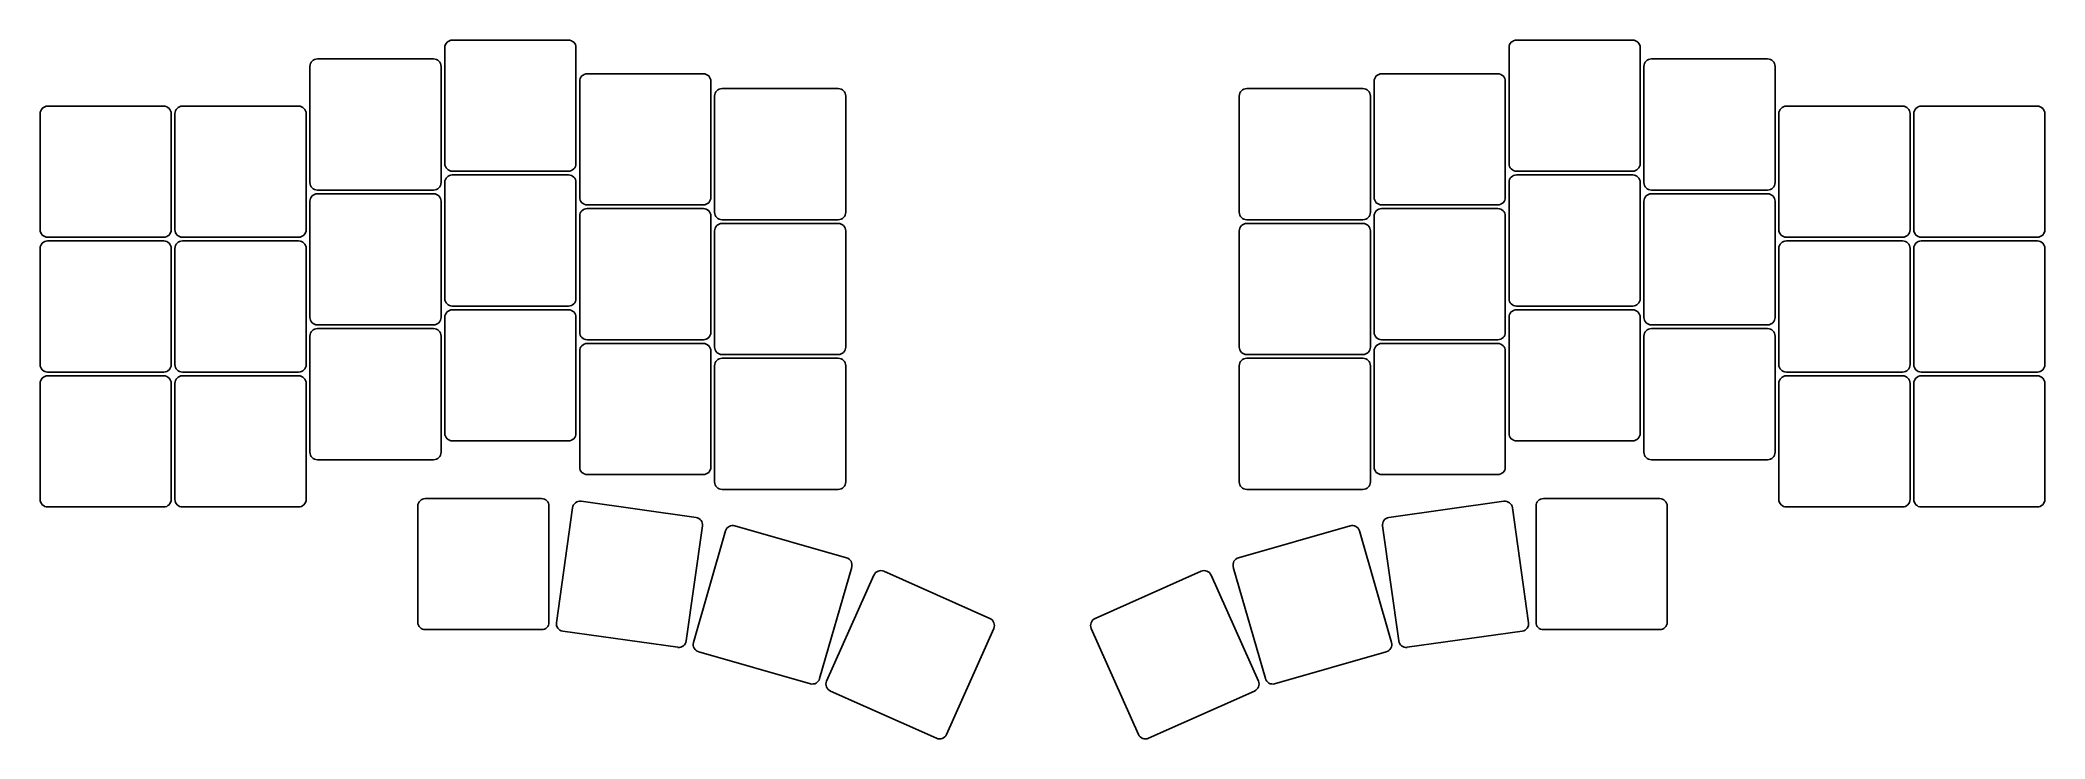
# Model space of a CAD drawing. Header units: millimetres. Extents: x 91 to 359, y -140 to -46.
import ezdxf

# ---------------------------------------------------------------- set-up
doc = ezdxf.new("R2010")
doc.units = ezdxf.units.MM

msp = doc.modelspace()

# ---------------------------------------------------------------- linework, layer by layer
at = {"linetype": 'CONTINUOUS'}
for p, q in [((145.25, -47.43), (145.25, -62.93)), ((161.75, -46.43), (146.25, -46.43)), ((162.75, -62.93), (162.75, -47.43)), ((287.25, -47.43), (287.25, -62.93)), ((303.75, -46.43), (288.25, -46.43)), ((304.75, -62.93), (304.75, -47.43)), ((127.25, -49.95), (127.25, -65.45)), ((143.75, -48.95), (128.25, -48.95)), ((144.75, -65.45), (144.75, -49.95)), ((305.25, -49.95), (305.25, -65.45)), ((321.75, -48.95), (306.25, -48.95)), ((322.75, -65.45), (322.75, -49.95)), ((163.25, -51.93), (163.25, -67.43)), ((179.75, -50.93), (164.25, -50.93)), ((180.75, -67.43), (180.75, -51.93)), ((197.75, -52.91), (182.25, -52.91)), ((267.75, -52.91), (252.25, -52.91)), ((269.25, -51.93), (269.25, -67.43)), ((285.75, -50.93), (270.25, -50.93)), ((286.75, -67.43), (286.75, -51.93)), ((107.75, -55.25), (92.25, -55.25)), ((125.75, -55.25), (110.25, -55.25)), ((181.25, -53.91), (181.25, -69.41)), ((198.75, -69.41), (198.75, -53.91)), ((251.25, -53.91), (251.25, -69.41)), ((268.75, -69.41), (268.75, -53.91)), ((339.75, -55.25), (324.25, -55.25)), ((357.75, -55.25), (342.25, -55.25)), ((91.25, -56.25), (91.25, -71.75)), ((108.75, -71.75), (108.75, -56.25)), ((109.25, -56.25), (109.25, -71.75)), ((126.75, -71.75), (126.75, -56.25)), ((323.25, -56.25), (323.25, -71.75)), ((340.75, -71.75), (340.75, -56.25)), ((341.25, -56.25), (341.25, -71.75)), ((358.75, -71.75), (358.75, -56.25)), ((146.25, -63.93), (161.75, -63.93)), ((288.25, -63.93), (303.75, -63.93)), ((128.25, -66.45), (143.75, -66.45)), ((145.25, -65.43), (145.25, -80.93)), ((161.75, -64.43), (146.25, -64.43)), ((162.75, -80.93), (162.75, -65.43)), ((287.25, -65.43), (287.25, -80.93)), ((303.75, -64.43), (288.25, -64.43)), ((304.75, -80.93), (304.75, -65.43)), ((306.25, -66.45), (321.75, -66.45)), ((127.25, -67.95), (127.25, -83.45)), ((143.75, -66.95), (128.25, -66.95)), ((144.75, -83.45), (144.75, -67.95)), ((164.25, -68.43), (179.75, -68.43)), ((179.75, -68.93), (164.25, -68.93)), ((270.25, -68.43), (285.75, -68.43)), ((285.75, -68.93), (270.25, -68.93)), ((305.25, -67.95), (305.25, -83.45)), ((321.75, -66.95), (306.25, -66.95)), ((322.75, -83.45), (322.75, -67.95)), ((163.25, -69.93), (163.25, -85.43)), ((180.75, -85.43), (180.75, -69.93)), ((181.25, -71.91), (181.25, -87.41)), ((182.25, -70.41), (197.75, -70.41)), ((197.75, -70.91), (182.25, -70.91)), ((198.75, -87.41), (198.75, -71.91)), ((251.25, -71.91), (251.25, -87.41)), ((252.25, -70.41), (267.75, -70.41)), ((267.75, -70.91), (252.25, -70.91)), ((268.75, -87.41), (268.75, -71.91)), ((269.25, -69.93), (269.25, -85.43)), ((286.75, -85.43), (286.75, -69.93)), ((91.25, -74.25), (91.25, -89.75)), ((92.25, -72.75), (107.75, -72.75)), ((107.75, -73.25), (92.25, -73.25)), ((108.75, -89.75), (108.75, -74.25)), ((109.25, -74.25), (109.25, -89.75)), ((110.25, -72.75), (125.75, -72.75)), ((125.75, -73.25), (110.25, -73.25)), ((126.75, -89.75), (126.75, -74.25)), ((323.25, -74.25), (323.25, -89.75)), ((324.25, -72.75), (339.75, -72.75)), ((339.75, -73.25), (324.25, -73.25)), ((340.75, -89.75), (340.75, -74.25)), ((341.25, -74.25), (341.25, -89.75)), ((342.25, -72.75), (357.75, -72.75)), ((357.75, -73.25), (342.25, -73.25)), ((358.75, -89.75), (358.75, -74.25)), ((146.25, -81.93), (161.75, -81.93)), ((161.75, -82.43), (146.25, -82.43)), ((288.25, -81.93), (303.75, -81.93)), ((303.75, -82.43), (288.25, -82.43)), ((128.25, -84.45), (143.75, -84.45)), ((143.75, -84.95), (128.25, -84.95)), ((145.25, -83.43), (145.25, -98.93)), ((162.75, -98.93), (162.75, -83.43)), ((287.25, -83.43), (287.25, -98.93)), ((304.75, -98.93), (304.75, -83.43)), ((306.25, -84.45), (321.75, -84.45)), ((321.75, -84.95), (306.25, -84.95)), ((127.25, -85.95), (127.25, -101.45)), ((144.75, -101.45), (144.75, -85.95)), ((163.25, -87.93), (163.25, -103.43)), ((164.25, -86.43), (179.75, -86.43)), ((179.75, -86.93), (164.25, -86.93)), ((180.75, -103.43), (180.75, -87.93)), ((269.25, -87.93), (269.25, -103.43)), ((270.25, -86.43), (285.75, -86.43)), ((285.75, -86.93), (270.25, -86.93)), ((286.75, -103.43), (286.75, -87.93)), ((305.25, -85.95), (305.25, -101.45)), ((322.75, -101.45), (322.75, -85.95)), ((92.25, -90.75), (107.75, -90.75)), ((110.25, -90.75), (125.75, -90.75)), ((181.25, -89.91), (181.25, -105.41)), ((182.25, -88.41), (197.75, -88.41)), ((197.75, -88.91), (182.25, -88.91)), ((198.75, -105.41), (198.75, -89.91)), ((251.25, -89.91), (251.25, -105.41)), ((252.25, -88.41), (267.75, -88.41)), ((267.75, -88.91), (252.25, -88.91)), ((268.75, -105.41), (268.75, -89.91)), ((324.25, -90.75), (339.75, -90.75)), ((342.25, -90.75), (357.75, -90.75)), ((91.25, -92.25), (91.25, -107.75)), ((107.75, -91.25), (92.25, -91.25)), ((108.75, -107.75), (108.75, -92.25)), ((109.25, -92.25), (109.25, -107.75)), ((125.75, -91.25), (110.25, -91.25)), ((126.75, -107.75), (126.75, -92.25)), ((323.25, -92.25), (323.25, -107.75)), ((339.75, -91.25), (324.25, -91.25)), ((340.75, -107.75), (340.75, -92.25)), ((341.25, -92.25), (341.25, -107.75)), ((357.75, -91.25), (342.25, -91.25)), ((358.75, -107.75), (358.75, -92.25)), ((146.25, -99.93), (161.75, -99.93)), ((288.25, -99.93), (303.75, -99.93)), ((128.25, -102.45), (143.75, -102.45)), ((306.25, -102.45), (321.75, -102.45)), ((164.25, -104.43), (179.75, -104.43)), ((182.25, -106.41), (197.75, -106.41)), ((252.25, -106.41), (267.75, -106.41)), ((270.25, -104.43), (285.75, -104.43)), ((92.25, -108.75), (107.75, -108.75)), ((110.25, -108.75), (125.75, -108.75)), ((141.65, -108.63), (141.65, -124.13)), ((158.15, -107.63), (142.65, -107.63)), ((159.15, -124.13), (159.15, -108.63)), ((162.3, -108.85), (160.14, -124.2)), ((178.78, -110.16), (163.43, -108)), ((286.57, -108), (271.22, -110.16)), ((289.86, -124.2), (287.7, -108.85)), ((290.85, -108.63), (290.85, -124.13)), ((307.35, -107.63), (291.85, -107.63)), ((308.35, -124.13), (308.35, -108.63)), ((324.25, -108.75), (339.75, -108.75)), ((342.25, -108.75), (357.75, -108.75)), ((177.47, -126.63), (179.63, -111.29)), ((182.71, -111.94), (178.44, -126.84)), ((198.85, -115.53), (183.95, -111.26)), ((266.05, -111.26), (251.15, -115.53)), ((271.56, -126.84), (267.29, -111.94)), ((270.37, -111.29), (272.53, -126.63)), ((195.26, -131.66), (199.54, -116.77)), ((217.98, -123.64), (203.82, -117.34)), ((246.18, -117.34), (232.02, -123.64)), ((250.46, -116.77), (254.74, -131.66)), ((202.5, -117.84), (196.2, -132)), ((253.8, -132), (247.5, -117.84)), ((142.65, -125.13), (158.15, -125.13)), ((160.99, -125.33), (176.34, -127.49)), ((212.18, -139.12), (218.49, -124.96)), ((231.51, -124.96), (237.82, -139.12)), ((273.66, -127.49), (289.01, -125.33)), ((291.85, -125.13), (307.35, -125.13)), ((179.13, -128.08), (194.03, -132.35)), ((255.97, -132.35), (270.87, -128.08)), ((196.7, -133.32), (210.86, -139.63)), ((239.14, -139.63), (253.3, -133.32))]:
    msp.add_line(p, q, dxfattribs=at)
for centre, start, end in [((146.25, -47.43), 90, 180), ((161.75, -47.43), 0, 90), ((288.25, -47.43), 90, 180), ((303.75, -47.43), 0, 90), ((128.25, -49.95), 90, 180), ((143.75, -49.95), 0, 90), ((306.25, -49.95), 90, 180), ((321.75, -49.95), 0, 90), ((164.25, -51.93), 90, 180), ((179.75, -51.93), 0, 90), ((182.25, -53.91), 90, 180), ((197.75, -53.91), 0, 90), ((252.25, -53.91), 90, 180), ((267.75, -53.91), 0, 90), ((270.25, -51.93), 90, 180), ((285.75, -51.93), 0, 90), ((92.25, -56.25), 90, 180), ((107.75, -56.25), 0, 90), ((110.25, -56.25), 90, 180), ((125.75, -56.25), 0, 90), ((324.25, -56.25), 90, 180), ((339.75, -56.25), 0, 90), ((342.25, -56.25), 90, 180), ((357.75, -56.25), 0, 90), ((146.25, -62.93), 180, 270), ((161.75, -62.93), 270, 360), ((288.25, -62.93), 180, 270), ((303.75, -62.93), 270, 360), ((128.25, -65.45), 180, 270), ((143.75, -65.45), 270, 360), ((146.25, -65.43), 90, 180), ((161.75, -65.43), 0, 90), ((288.25, -65.43), 90, 180), ((303.75, -65.43), 0, 90), ((306.25, -65.45), 180, 270), ((321.75, -65.45), 270, 360), ((128.25, -67.95), 90, 180), ((143.75, -67.95), 0, 90), ((164.25, -67.43), 180, 270), ((164.25, -69.93), 90, 180), ((179.75, -67.43), 270, 360), ((179.75, -69.93), 0, 90), ((182.25, -69.41), 180, 270), ((197.75, -69.41), 270, 360), ((252.25, -69.41), 180, 270), ((267.75, -69.41), 270, 360), ((270.25, -67.43), 180, 270), ((270.25, -69.93), 90, 180), ((285.75, -67.43), 270, 360), ((285.75, -69.93), 0, 90), ((306.25, -67.95), 90, 180), ((321.75, -67.95), 0, 90), ((92.25, -71.75), 180, 270), ((107.75, -71.75), 270, 360), ((110.25, -71.75), 180, 270), ((125.75, -71.75), 270, 360), ((182.25, -71.91), 90, 180), ((197.75, -71.91), 0, 90), ((252.25, -71.91), 90, 180), ((267.75, -71.91), 0, 90), ((324.25, -71.75), 180, 270), ((339.75, -71.75), 270, 360), ((342.25, -71.75), 180, 270), ((357.75, -71.75), 270, 360), ((92.25, -74.25), 90, 180), ((107.75, -74.25), 0, 90), ((110.25, -74.25), 90, 180), ((125.75, -74.25), 0, 90), ((324.25, -74.25), 90, 180), ((339.75, -74.25), 0, 90), ((342.25, -74.25), 90, 180), ((357.75, -74.25), 0, 90), ((146.25, -80.93), 180, 270), ((146.25, -83.43), 90, 180), ((161.75, -80.93), 270, 360), ((161.75, -83.43), 0, 90), ((288.25, -80.93), 180, 270), ((288.25, -83.43), 90, 180), ((303.75, -80.93), 270, 360), ((303.75, -83.43), 0, 90), ((128.25, -83.45), 180, 270), ((128.25, -85.95), 90, 180), ((143.75, -83.45), 270, 360), ((143.75, -85.95), 0, 90), ((164.25, -85.43), 180, 270), ((179.75, -85.43), 270, 360), ((270.25, -85.43), 180, 270), ((285.75, -85.43), 270, 360), ((306.25, -83.45), 180, 270), ((306.25, -85.95), 90, 180), ((321.75, -83.45), 270, 360), ((321.75, -85.95), 0, 90), ((164.25, -87.93), 90, 180), ((179.75, -87.93), 0, 90), ((182.25, -87.41), 180, 270), ((197.75, -87.41), 270, 360), ((252.25, -87.41), 180, 270), ((267.75, -87.41), 270, 360), ((270.25, -87.93), 90, 180), ((285.75, -87.93), 0, 90), ((92.25, -89.75), 180, 270), ((107.75, -89.75), 270, 360), ((110.25, -89.75), 180, 270), ((125.75, -89.75), 270, 360), ((182.25, -89.91), 90, 180), ((197.75, -89.91), 0, 90), ((252.25, -89.91), 90, 180), ((267.75, -89.91), 0, 90), ((324.25, -89.75), 180, 270), ((339.75, -89.75), 270, 360), ((342.25, -89.75), 180, 270), ((357.75, -89.75), 270, 360), ((92.25, -92.25), 90, 180), ((107.75, -92.25), 0, 90), ((110.25, -92.25), 90, 180), ((125.75, -92.25), 0, 90), ((324.25, -92.25), 90, 180), ((339.75, -92.25), 0, 90), ((342.25, -92.25), 90, 180), ((357.75, -92.25), 0, 90), ((146.25, -98.93), 180, 270), ((161.75, -98.93), 270, 360), ((288.25, -98.93), 180, 270), ((303.75, -98.93), 270, 360), ((128.25, -101.45), 180, 270), ((143.75, -101.45), 270, 360), ((306.25, -101.45), 180, 270), ((321.75, -101.45), 270, 360), ((164.25, -103.43), 180, 270), ((179.75, -103.43), 270, 360), ((270.25, -103.43), 180, 270), ((285.75, -103.43), 270, 360), ((182.25, -105.41), 180, 270), ((197.75, -105.41), 270, 360), ((252.25, -105.41), 180, 270), ((267.75, -105.41), 270, 360), ((92.25, -107.75), 180, 270), ((107.75, -107.75), 270, 360), ((110.25, -107.75), 180, 270), ((125.75, -107.75), 270, 360), ((142.65, -108.63), 90, 180), ((158.15, -108.63), 0, 90), ((163.29, -108.99), 82, 172), ((286.71, -108.99), 8, 98), ((291.85, -108.63), 90, 180), ((307.35, -108.63), 0, 90), ((324.25, -107.75), 180, 270), ((339.75, -107.75), 270, 360), ((342.25, -107.75), 180, 270), ((357.75, -107.75), 270, 360), ((178.64, -111.15), 352, 82), ((183.68, -112.22), 74, 164), ((266.32, -112.22), 16, 106), ((271.36, -111.15), 98, 188), ((198.58, -116.49), 344, 74), ((203.42, -118.25), 66, 156), ((246.58, -118.25), 24, 114), ((251.42, -116.49), 106, 196), ((142.65, -124.13), 180, 270), ((158.15, -124.13), 270, 0), ((161.13, -124.34), 172, 262), ((217.58, -124.56), 336, 66), ((232.42, -124.56), 114, 204), ((288.87, -124.34), 278, 8), ((291.85, -124.13), 180, 270), ((307.35, -124.13), 270, 0), ((176.48, -126.5), 262, 352), ((179.4, -127.12), 164, 254), ((270.6, -127.12), 286, 16), ((273.52, -126.5), 188, 278), ((194.3, -131.39), 254, 344), ((197.11, -132.41), 156, 246), ((252.89, -132.41), 294, 24), ((255.7, -131.39), 196, 286), ((211.27, -138.72), 246, 336), ((238.73, -138.72), 204, 294)]:
    msp.add_arc(centre, 1, start, end, dxfattribs=at)

doc.saveas('drawing.dxf')
